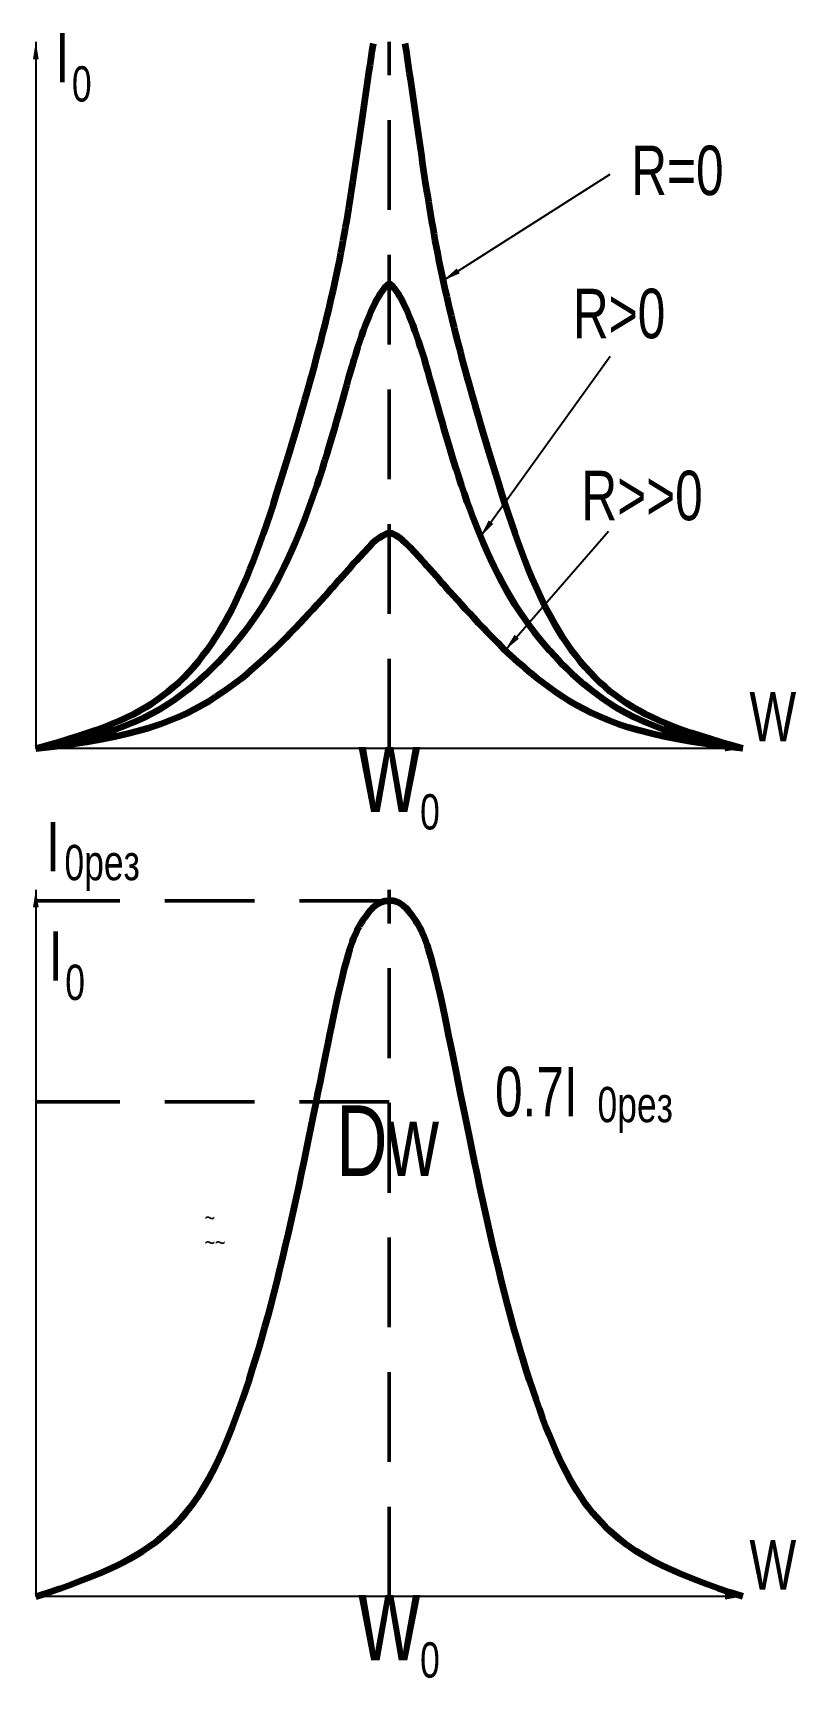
# Model space of a CAD drawing. Header units: millimetres. Extents: x 0 to 108, y -32 to 201.
import ezdxf

# ---------------------------------------------------------------- set-up
doc = ezdxf.new("R2010")
doc.units = ezdxf.units.MM
doc.linetypes.add('DASHED', pattern=[19.05, 12.7, -6.35])
doc.layers.get('0').update_dxf_attribs({"linetype": 'CONTINUOUS', "lineweight": 0})
doc.styles.get("Standard").update_dxf_attribs({"font": 'txt', "width": 0.75})
doc.dimstyles.get("Standard").update_dxf_attribs({"dimtxt": 2.5, "dimasz": 2.5, "dimexe": 1.25, "dimexo": 0.625, "dimtad": 1, "dimtxsty": 'Standard', "dimcen": 2.5, "dimadec": 0, "dimazin": 0, "dimtfac": 1, "dimtmove": 0, "dimatfit": 3, "dimfxl": 1, "dimarcsym": 0})

msp = doc.modelspace()

# ---------------------------------------------------------------- linework, layer by layer
at = {"linetype": 'DASHED', "lineweight": 50}
for p, q in [((50, 100), (50, 200)), ((50, -20), (50, 80)), ((50, 78.46), (0, 78.46)), ((50, 78.46), (0, 78.46)), ((50, 50), (0, 50))]:
    msp.add_line(p, q, dxfattribs=at)
at = {"linetype": 'CONTINUOUS', "lineweight": 100}
for points in [[(0, 100), (9, 102.5), (18.75, 106.25), (28.75, 119.25), (35.75, 141), (43.75, 169), (46, 188.5), (47.75, 199.75)], [(100, 100), (91, 102.5), (81.25, 106.25), (71.25, 119.25), (64.25, 141), (56.25, 169), (54, 188.5), (52.25, 199.75)], [(0, 100), (12.25, 102), (23.25, 108.25), (34.75, 122.5), (41.75, 142.5), (45.75, 158.75), (48.75, 165), (50, 165.75)], [(100, 100), (87.75, 102), (76.75, 108.25), (65.25, 122.5), (58.25, 142.5), (54.25, 158.75), (51.25, 165), (50, 165.75)], [(0, 100), (14.25, 101.5), (26.5, 106.5), (38.75, 119), (46.5, 128), (48.75, 130.25), (50, 130.5)], [(100, 100), (85.75, 101.5), (73.5, 106.5), (61.25, 119), (53.5, 128), (51.25, 130.25), (50, 130.5)], [(0, -20), (9.77, -16.8), (19.14, -12.11), (26.95, -0.39), (34.38, 23.83), (40.23, 52.73), (44.14, 72.27), (46.48, 76.17), (48.44, 78.52), (50, 78.46)], [(100, -20), (90.23, -16.8), (80.86, -12.11), (73.05, -0.39), (65.62, 23.83), (59.77, 52.73), (55.86, 72.27), (53.52, 76.17), (51.56, 78.52), (50, 78.46)]]:
    msp.add_open_spline(points, degree=3, dxfattribs=at)

# ---------------------------------------------------------------- texts
at = {"linetype": 'CONTINUOUS', "lineweight": 50, "width": 100, "attachment_point": 5}
for s, insert, char_height in [('I', (3.75, 197.75), 7), ('0', (6.5, 194), 5), ('R=0', (90.75, 181.75), 7), ('R>0', (82.5, 161.5), 7), ('R>>0', (85.75, 135.75), 7), ('W', (104.25, 104.5), 7), ('w', (50, 97), 12), ('0', (55.75, 91), 5), ('I', (2.41, 86.1), 7), ('I', (2.81, 70.63), 7), ('0', (5.56, 66.88), 5), ('0.7I', (70.8, 51.4), 7), ('Dw', (49.75, 44.5), 10), ('W', (104.25, -15.5), 7), ('w', (50, -23), 12), ('0', (55.75, -29), 5)]:
    msp.add_mtext(s, dxfattribs=dict(at, insert=insert, char_height=char_height))
at = {"color": 7, "linetype": 'CONTINUOUS', "lineweight": 50, "char_height": 5, "width": 100, "attachment_point": 7}
for insert in [(4.05, 79.85), (79.45, 45.61)]:
    msp.add_mtext('0рез', dxfattribs=dict(at, insert=insert))
at = {"linetype": 'CONTINUOUS', "lineweight": 70, "insert": (25, 31.88), "char_height": 2.5, "width": 30, "attachment_point": 5}
msp.add_mtext('\\~\\S\\~^\\~\\~;', dxfattribs=at)

# ---------------------------------------------------------------- leaders
at = {"lineweight": 100}
for points in [[(0, 200), (0, 100)], [(100, 100), (0, 100)], [(0, 80), (0, -20)], [(100, -20), (0, -20)]]:
    msp.add_leader(points, dimstyle='Standard', dxfattribs=at)
at = {"linetype": 'CONTINUOUS', "lineweight": 50}
for points in [[(57.64, 166.23), (81.25, 181.25)], [(62.92, 129.99), (81.25, 155.5)], [(66.38, 113.92), (81, 130.75)]]:
    msp.add_leader(points, dimstyle='Standard', dxfattribs=at)

doc.saveas('drawing.dxf')
